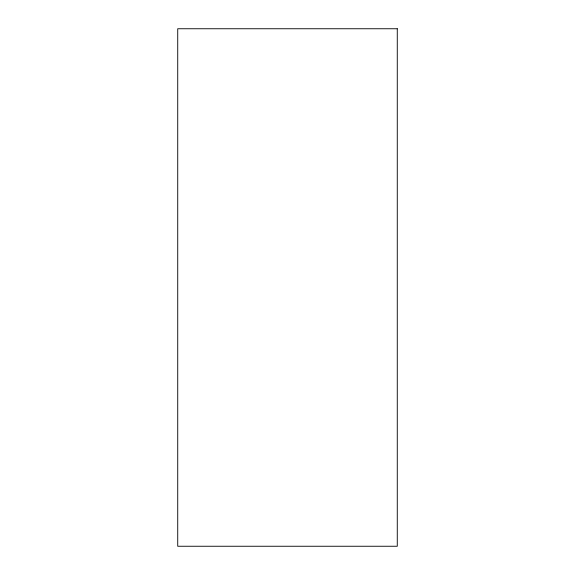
<?xml version="1.0" encoding="UTF-8"?>
<svg xmlns="http://www.w3.org/2000/svg" width="575" height="575" viewBox="0 0 575 575"><rect width="100%" height="100%" fill="white"/><g stroke="black" fill="none" stroke-linecap="round" stroke-linejoin="round"><path stroke-width="0.86" d="M397.275 28.75L177.725 28.75L177.725 546.25L397.275 546.25L397.275 28.75"/></g></svg>
